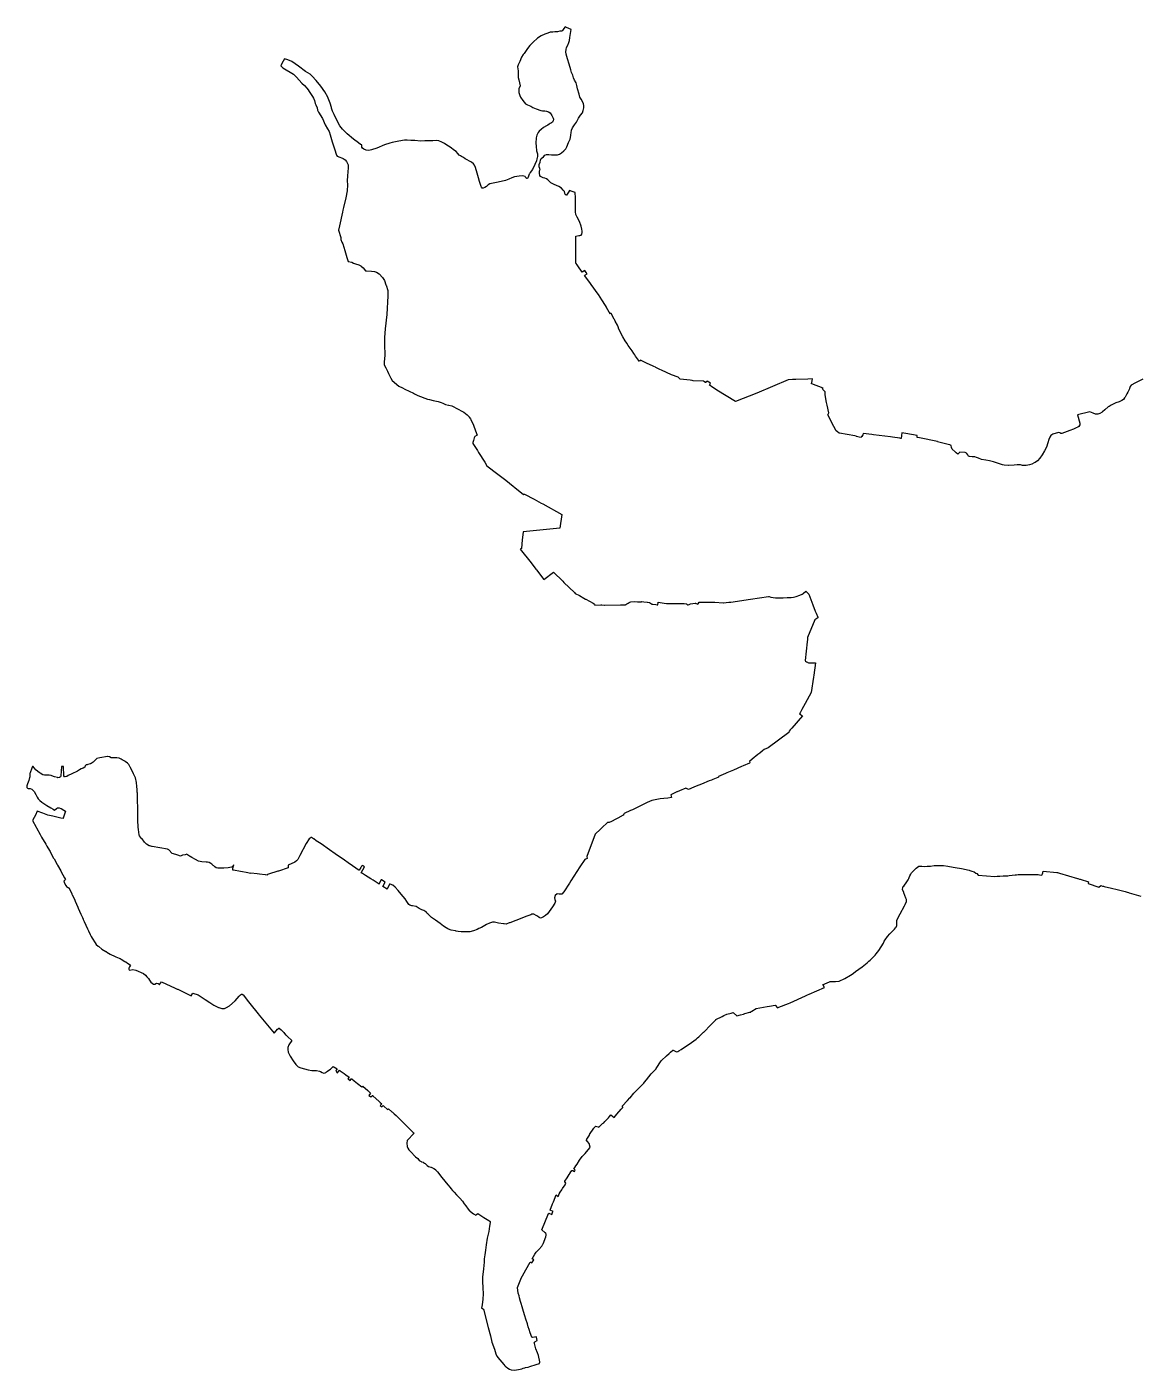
# Model space of a CAD drawing. Header units: inches. Extents: x 1341578 to 1502124, y 557203 to 748561.
# Drawn here: x 1484421 to 1487694, y 601519 to 605476 of the extents above; entities that cross this region are included whole.
import ezdxf

# ---------------------------------------------------------------- set-up
doc = ezdxf.new("R2010")
doc.units = ezdxf.units.IN
doc.header["$MEASUREMENT"] = 0
doc.layers.add('Zipcode', color=7, linetype='Continuous')

msp = doc.modelspace()

# ---------------------------------------------------------------- linework, layer by layer
at = {"layer": 'Zipcode'}
msp.add_lwpolyline([(1487707.8, 604438.6), (1487685.5, 604427.2), (1487673.3, 604420.2), (1487670.4, 604416.4), (1487668, 604410.9), (1487667.7, 604410.1), (1487663.5, 604400.2), (1487660.5, 604394.8), (1487658.2, 604390.6), (1487655, 604384.8), (1487653.4, 604382.8), (1487650, 604378.5), (1487645.5, 604375.2), (1487638.1, 604371.7), (1487628.3, 604368.1), (1487624.4, 604366.3), (1487614.1, 604361.6), (1487607.9, 604357.8), (1487605.4, 604356.3), (1487595.3, 604348.3), (1487588.8, 604342.2), (1487587.3, 604340.8), (1487580.5, 604337.1), (1487574.5, 604335.5), (1487571.1, 604335.5), (1487568.3, 604335.4), (1487560.8, 604337.8), (1487551.2, 604342.1), (1487515.4, 604333.1), (1487522.3, 604308.8), (1487521.7, 604304), (1487519.2, 604299.1), (1487515.9, 604296.8), (1487510.9, 604294.4), (1487503.6, 604290.9), (1487492.5, 604286.6), (1487468.7, 604278.5), (1487465.6, 604278.6), (1487463.2, 604280.2), (1487458.6, 604281.2), (1487442.2, 604276.4), (1487436, 604271.8), (1487433.5, 604267.3), (1487430.8, 604260), (1487427.6, 604251.1), (1487423.6, 604237.9), (1487417.6, 604226.9), (1487411.1, 604215.6), (1487403.8, 604205.9), (1487396.9, 604198), (1487389.9, 604193), (1487387.1, 604191.3), (1487380.6, 604187.9), (1487373.6, 604186.1), (1487363.8, 604184.2), (1487353.3, 604184.3), (1487346.8, 604185.6), (1487344.9, 604186), (1487337.1, 604186.3), (1487328.5, 604185.2), (1487312.7, 604183.8), (1487311.5, 604183.7), (1487299.3, 604184.6), (1487294.5, 604185.9), (1487281.9, 604189.5), (1487267.6, 604194.3), (1487256.3, 604197.5), (1487245.3, 604199.8), (1487232.4, 604202), (1487223, 604205), (1487217.3, 604207.4), (1487212.5, 604209.4), (1487212.2, 604209.4), (1487204.9, 604209.5), (1487196.9, 604210.1), (1487196.6, 604210.2), (1487194.1, 604211.8), (1487191.7, 604215.1), (1487189, 604219.4), (1487188, 604219.9), (1487184.2, 604221.9), (1487168.7, 604223.3), (1487162.6, 604217.1), (1487157.3, 604221.6), (1487154.3, 604224.3), (1487145.5, 604231.8), (1487144.4, 604237.1), (1487143.4, 604242.3), (1487143, 604242.4), (1487138.6, 604244.4), (1487137.9, 604244.7), (1487137.7, 604244.7), (1487102.8, 604253.1), (1487102.6, 604254.7), (1487049.4, 604265.2), (1487042.9, 604266.5), (1487042.8, 604272.1), (1487009.9, 604278.1), (1486997.8, 604280.3), (1486996.6, 604271.9), (1486995.4, 604263.6), (1486994.8, 604263.7), (1486991.4, 604264.2), (1486970.5, 604267), (1486964, 604267.9), (1486914.6, 604274.5), (1486909.7, 604275.2), (1486883.4, 604278.5), (1486882.4, 604274.6), (1486879.9, 604269.3), (1486879.1, 604268.9), (1486878.3, 604266.7), (1486872.2, 604267.3), (1486864, 604269.3), (1486863.6, 604269.8), (1486863.1, 604270.3), (1486859, 604271), (1486859, 604271), (1486814.2, 604279.1), (1486813.4, 604279.5), (1486807.9, 604282.8), (1486803.9, 604286.3), (1486797.6, 604298.5), (1486780.2, 604332.7), (1486781.4, 604336.8), (1486781.7, 604337.5), (1486782.3, 604339.2), (1486777.8, 604361.6), (1486775.9, 604369.9), (1486771.6, 604392.5), (1486771.9, 604395.1), (1486772.3, 604399.1), (1486771.7, 604400.6), (1486766.2, 604406.4), (1486764.4, 604409), (1486765.5, 604412.1), (1486732.7, 604424.5), (1486731.6, 604424.9), (1486733.3, 604433.7), (1486734.3, 604439), (1486720.9, 604438.5), (1486685.2, 604437.1), (1486680.7, 604437), (1486675.8, 604436.8), (1486662.4, 604436.4), (1486570.5, 604397.3), (1486507.9, 604372.2), (1486453, 604406.1), (1486443.3, 604412.3), (1486437.6, 604416), (1486432.8, 604419.5), (1486431.6, 604420.3), (1486434.5, 604426.7), (1486424.8, 604432.4), (1486422.9, 604431.4), (1486419.9, 604428), (1486419.6, 604427.6), (1486419.6, 604427.6), (1486419.2, 604427.9), (1486419, 604428), (1486413.3, 604432), (1486412.3, 604432), (1486383, 604433.6), (1486380.3, 604434), (1486373.9, 604434.8), (1486344.5, 604438.2), (1486339, 604443.7), (1486319.4, 604451.2), (1486289.6, 604464.3), (1486284.5, 604466.8), (1486272.9, 604472.6), (1486271.9, 604473.2), (1486267.1, 604475.6), (1486263.6, 604477.3), (1486247.8, 604483.9), (1486237.6, 604488.9), (1486228.1, 604493.7), (1486226.2, 604491.8), (1486225, 604490.5), (1486213.6, 604506.2), (1486211.3, 604509.5), (1486211.2, 604509.7), (1486210.9, 604510), (1486208.2, 604514), (1486203, 604521.4), (1486191.9, 604537.7), (1486187.8, 604544), (1486182.9, 604551.6), (1486176.3, 604562.9), (1486172.5, 604569.3), (1486172.5, 604569.4), (1486162.9, 604588), (1486163.1, 604588.5), (1486163.6, 604589.8), (1486160.8, 604594.9), (1486160.5, 604596.9), (1486153.8, 604608.9), (1486151.1, 604613.7), (1486150.6, 604614.6), (1486141.2, 604631.6), (1486140.1, 604631.4), (1486139.3, 604631.1), (1486136.1, 604635.8), (1486128.1, 604649.7), (1486127.7, 604650.3), (1486127.5, 604650.7), (1486124.5, 604655.3), (1486113.8, 604671.8), (1486103.9, 604687.5), (1486097.6, 604696.3), (1486088.5, 604709), (1486084.9, 604714), (1486078.7, 604722.7), (1486063.4, 604743.7), (1486064.1, 604744.2), (1486070.5, 604748.7), (1486068.3, 604752.1), (1486064.1, 604758.5), (1486056, 604753.5), (1486043.2, 604772.2), (1486043.2, 604772.2), (1486041.2, 604775.2), (1486038.3, 604779.4), (1486037.7, 604780.3), (1486037.7, 604780.5), (1486038, 604859.6), (1486046.4, 604861.2), (1486049.5, 604861.8), (1486053.5, 604862.5), (1486055.5, 604865.1), (1486056.4, 604870.6), (1486056.1, 604874.6), (1486055.3, 604880.4), (1486053.3, 604888.8), (1486048.5, 604903.1), (1486041.5, 604915), (1486037.3, 604923.2), (1486036.2, 604931.4), (1486036.3, 604934.1), (1486036.5, 604940.2), (1486036.8, 604951.7), (1486036.2, 604972.9), (1486035.9, 604988.6), (1486026.4, 604991.5), (1486019.3, 604993.6), (1486016.3, 604989.3), (1486010.1, 604980.1), (1486007.9, 604980.3), (1486006.7, 604981.8), (1486006.5, 604982.6), (1486005.5, 604986), (1486003.8, 604991.3), (1486000.7, 604995.1), (1485995.6, 605000.8), (1485987.6, 605005.9), (1485973.9, 605011.5), (1485964.1, 605017), (1485956.2, 605024.1), (1485954.7, 605025.3), (1485951, 605028.3), (1485945.8, 605030.2), (1485941.3, 605031.8), (1485937.8, 605033), (1485933.3, 605035.3), (1485931.5, 605038.4), (1485930.9, 605045.2), (1485930.6, 605050.3), (1485932, 605054.6), (1485932.2, 605055.1), (1485932, 605059.2), (1485930.5, 605061.5), (1485929.9, 605062.4), (1485929.6, 605064.9), (1485929.9, 605070.9), (1485932.1, 605077.7), (1485933.9, 605083.4), (1485935.4, 605087.9), (1485941.9, 605093.3), (1485946.3, 605097.7), (1485951.1, 605100.4), (1485958.5, 605100.3), (1485965.7, 605099), (1485973.7, 605099), (1485983.7, 605099.4), (1485989, 605100.9), (1485995.8, 605105.3), (1486002.7, 605110.7), (1486007.8, 605116.3), (1486011.1, 605122.2), (1486016.3, 605135.1), (1486020.4, 605144.9), (1486022.6, 605155.9), (1486023.7, 605166.2), (1486024.4, 605170.2), (1486024.7, 605172.2), (1486027.3, 605178.2), (1486033.4, 605187.3), (1486039.1, 605195.7), (1486045.5, 605206.7), (1486051.3, 605216.1), (1486057.2, 605223.1), (1486058.9, 605230.1), (1486061, 605237.5), (1486061.5, 605243), (1486059.7, 605249.9), (1486053.7, 605263.2), (1486049.8, 605269.4), (1486047.2, 605277.5), (1486042.4, 605293.8), (1486040.4, 605302.9), (1486038.2, 605311.2), (1486033.7, 605318.6), (1486031, 605326.2), (1486028.7, 605333.4), (1486024.7, 605341.9), (1486022.4, 605349.3), (1486017.7, 605366.3), (1486013.1, 605382.1), (1486008.8, 605395.5), (1486008.4, 605402.5), (1486008.9, 605409.3), (1486010.4, 605415.2), (1486013.7, 605422.6), (1486017, 605429.7), (1486018.7, 605436), (1486020.3, 605445), (1486022.3, 605456.9), (1486023.6, 605468.4), (1486010.1, 605474.5), (1486006.5, 605476.1), (1486002.6, 605471.2), (1485998.5, 605465.5), (1485998.3, 605465.1), (1485996.2, 605463.7), (1485990, 605463.9), (1485983.3, 605461.7), (1485975.5, 605461), (1485969.8, 605460.5), (1485961.9, 605460.1), (1485955.4, 605457.5), (1485945.8, 605454.3), (1485935.1, 605449.6), (1485924.8, 605442.4), (1485911.6, 605431.3), (1485901.6, 605421.2), (1485895.1, 605412), (1485895, 605411.9), (1485895, 605411.9), (1485889.5, 605404), (1485885.2, 605398), (1485882.6, 605394.4), (1485877.7, 605386.9), (1485872.4, 605374.4), (1485868.2, 605364.4), (1485866.2, 605358.7), (1485866.9, 605352.1), (1485867.4, 605347), (1485868, 605340.6), (1485868, 605332.9), (1485868.2, 605327.1), (1485869.3, 605320.3), (1485869.4, 605319.9), (1485872, 605310.8), (1485873.3, 605302.7), (1485870.2, 605295.7), (1485870.1, 605295.3), (1485869.2, 605289.9), (1485869.8, 605282.6), (1485872.4, 605273.8), (1485874.9, 605268.8), (1485881.4, 605259.2), (1485889.5, 605249.8), (1485895.2, 605246.5), (1485904.7, 605242.1), (1485911.2, 605238.6), (1485921.2, 605234.4), (1485934, 605229.6), (1485939.3, 605228.5), (1485942.8, 605228.4), (1485946.4, 605228.3), (1485951.4, 605228), (1485957.2, 605225.7), (1485961.5, 605222.5), (1485966.7, 605215.3), (1485970.9, 605207.5), (1485971.7, 605204.1), (1485970.9, 605199.1), (1485968.9, 605195.8), (1485966.3, 605193.8), (1485962, 605191.2), (1485959.2, 605189.4), (1485955.4, 605186.9), (1485951, 605184.3), (1485942.3, 605179.3), (1485935, 605173.9), (1485929.1, 605169), (1485926.6, 605164.5), (1485922.9, 605156.9), (1485921.2, 605149.2), (1485919.8, 605133.6), (1485920.4, 605125), (1485922, 605111.1), (1485924.5, 605102.4), (1485924.7, 605095.5), (1485923.7, 605089.6), (1485923.1, 605087.4), (1485921.3, 605081.6), (1485916.7, 605070.4), (1485909.5, 605055.6), (1485903.5, 605046.9), (1485901.2, 605043.4), (1485900.1, 605041.7), (1485896.8, 605033.6), (1485895.4, 605029.8), (1485892.8, 605029), (1485890, 605031.6), (1485887.9, 605034.8), (1485881.9, 605036.9), (1485870.8, 605036), (1485856.6, 605034.3), (1485848.6, 605031.8), (1485840.7, 605027), (1485830.8, 605023.6), (1485809.3, 605018.5), (1485784, 605013.3), (1485779.2, 605010.3), (1485774.9, 605006.1), (1485769.2, 605002.5), (1485764.4, 605000.5), (1485761.9, 605001.2), (1485759.5, 605003.5), (1485758.8, 605005.4), (1485757.7, 605008.4), (1485754.3, 605020.7), (1485750.9, 605031.3), (1485746.6, 605045.3), (1485741.9, 605061.4), (1485739.8, 605066.9), (1485739.3, 605068.5), (1485735.8, 605072.7), (1485730.5, 605077.1), (1485724.2, 605080.7), (1485717.2, 605084.1), (1485712.1, 605087.6), (1485707.2, 605090.8), (1485700.5, 605093.8), (1485697.5, 605095.8), (1485694.3, 605098), (1485690.3, 605102.8), (1485684.9, 605108.8), (1485679.9, 605112.1), (1485667.5, 605121.2), (1485658, 605127.5), (1485650.4, 605132.1), (1485642.6, 605136.9), (1485634.4, 605139.9), (1485626.4, 605141.2), (1485616.2, 605140.8), (1485603.8, 605140.7), (1485593.2, 605140.2), (1485579.9, 605139.8), (1485563.5, 605141), (1485551.2, 605141.6), (1485540.8, 605142.5), (1485532.7, 605142.4), (1485516.7, 605139.2), (1485497, 605135.6), (1485489.9, 605133.9), (1485474.2, 605128.3), (1485451.8, 605118.9), (1485436, 605113.7), (1485427.5, 605112), (1485420.3, 605113.1), (1485413.2, 605115.6), (1485409.5, 605118.6), (1485407.5, 605121.2), (1485407.4, 605126.6), (1485407.1, 605128.1), (1485403, 605130), (1485397.1, 605134.3), (1485383.2, 605145.3), (1485364.6, 605161.1), (1485350.3, 605174.8), (1485342.5, 605184.1), (1485335.3, 605197), (1485325.9, 605217.5), (1485322.6, 605224.2), (1485321, 605227.5), (1485318.2, 605236.9), (1485317.8, 605238.4), (1485313.8, 605251.6), (1485308.4, 605265.7), (1485307.1, 605269), (1485298.6, 605284.7), (1485286.5, 605301.7), (1485273.2, 605317.7), (1485261.5, 605330.4), (1485254.8, 605336.6), (1485241.2, 605344.8), (1485221.1, 605359.9), (1485220.6, 605360.2), (1485211, 605367.6), (1485201.4, 605373.6), (1485189.6, 605379.2), (1485180, 605381.7), (1485172.2, 605368), (1485168.5, 605361.6), (1485175, 605355.2), (1485175, 605355.1), (1485179.4, 605352.1), (1485184, 605349.1), (1485196.5, 605342.7), (1485206.4, 605337.1), (1485214.6, 605328.3), (1485230.7, 605309.8), (1485238.1, 605302.9), (1485245.6, 605295.6), (1485249.1, 605290.6), (1485252.1, 605285.2), (1485253.8, 605282.3), (1485261.8, 605271.2), (1485265.4, 605265.8), (1485267.8, 605258.7), (1485269.7, 605250.4), (1485272.3, 605246.6), (1485276, 605238), (1485277, 605230.5), (1485279.3, 605225.1), (1485291.5, 605206), (1485299.4, 605187.3), (1485305.8, 605176), (1485310.8, 605167.9), (1485314.1, 605158.2), (1485320.3, 605137.5), (1485327.2, 605116.9), (1485332.6, 605098.3), (1485334.9, 605095.3), (1485335.9, 605094.9), (1485339.3, 605093.5), (1485350.1, 605089.1), (1485352.5, 605088.1), (1485358.1, 605084.4), (1485362.6, 605079.6), (1485365.5, 605074), (1485366.7, 605069.8), (1485367.3, 605060.7), (1485365.2, 605037.7), (1485364.3, 605022.3), (1485364.7, 605010.4), (1485363.9, 604992.9), (1485360.5, 604972.9), (1485353.5, 604943.9), (1485351.8, 604936.5), (1485350.5, 604930.6), (1485341.2, 604890), (1485338.2, 604877.3), (1485345, 604855.5), (1485345.7, 604852.5), (1485345.5, 604850.1), (1485348.2, 604841.5), (1485351.4, 604837.2), (1485357.6, 604817.5), (1485363.3, 604796.5), (1485366.6, 604784.5), (1485367.2, 604784.4), (1485377.5, 604782.4), (1485382.8, 604780.4), (1485388.5, 604777.6), (1485398.2, 604774.7), (1485404.2, 604772.1), (1485405.1, 604771.2), (1485410.8, 604765.8), (1485417.8, 604757.3), (1485418.4, 604757.3), (1485421.1, 604757), (1485435.6, 604756.4), (1485444.9, 604755.7), (1485450.1, 604753.8), (1485458.6, 604748.4), (1485468.4, 604737.9), (1485474.2, 604728.8), (1485478.4, 604716.6), (1485479, 604714.8), (1485484.3, 604699.3), (1485484.1, 604688.8), (1485483.9, 604683.9), (1485480.5, 604628.6), (1485475.6, 604586), (1485474.7, 604573.6), (1485474.6, 604571.9), (1485474.5, 604563.4), (1485474.4, 604549.2), (1485474.4, 604543.9), (1485474.4, 604539.4), (1485475.1, 604510.2), (1485474.9, 604507.6), (1485473.5, 604489.2), (1485473.3, 604480.8), (1485478.2, 604471.3), (1485482.6, 604462), (1485486.2, 604454.4), (1485487.9, 604451), (1485489.9, 604447.1), (1485492.9, 604441.2), (1485496.2, 604434.6), (1485516.1, 604417.9), (1485526.6, 604412.7), (1485533.7, 604409.2), (1485559.5, 604396.5), (1485562.3, 604395.1), (1485568.4, 604392.1), (1485571.9, 604390.4), (1485600.7, 604379.5), (1485606.4, 604378), (1485617.3, 604375.8), (1485632.1, 604372.8), (1485641.2, 604369.4), (1485646.2, 604367.1), (1485648.1, 604366.2), (1485654.1, 604363.5), (1485662.6, 604361.6), (1485663.8, 604361.3), (1485672.3, 604359.2), (1485690.6, 604350.3), (1485701.4, 604344.1), (1485707.7, 604340.6), (1485717.5, 604333.3), (1485717.8, 604333.1), (1485723.3, 604327.1), (1485723.7, 604326.5), (1485727.4, 604321), (1485728.6, 604319.1), (1485736.2, 604302.6), (1485742.5, 604285.5), (1485747.2, 604273.2), (1485739.7, 604269), (1485737.7, 604265.1), (1485737.7, 604265), (1485736.1, 604257.3), (1485734.2, 604251.2), (1485734.1, 604249.9), (1485733.9, 604248.6), (1485747.5, 604227.6), (1485751.1, 604222), (1485769.1, 604194.1), (1485775.8, 604183.2), (1485808, 604158.4), (1485812, 604155.3), (1485831.5, 604140.3), (1485853.4, 604122.7), (1485858.4, 604118.8), (1485883.1, 604098.9), (1485885.5, 604099.5), (1485886.5, 604099.8), (1485915.1, 604084.3), (1485935.9, 604073), (1485940.3, 604070.5), (1485996.5, 604039.9), (1485990, 603998.8), (1485882, 603988.8), (1485880.3, 603971.4), (1485879.7, 603964.9), (1485877.2, 603939.2), (1485873.6, 603937.1), (1485905.9, 603897.1), (1485919.8, 603878.8), (1485922, 603876), (1485943.3, 603848.2), (1485971.5, 603870), (1485998.9, 603842.9), (1486002.4, 603839.4), (1486033.2, 603809.3), (1486035.9, 603807), (1486048, 603800.5), (1486061.6, 603792.9), (1486066.3, 603790.3), (1486066.8, 603790), (1486088.5, 603778), (1486092.2, 603775.3), (1486092.5, 603774.9), (1486094, 603772.3), (1486110.9, 603773.1), (1486114.3, 603772.9), (1486120.7, 603772.7), (1486121.8, 603772.7), (1486169.2, 603773.1), (1486181.1, 603773), (1486183.7, 603773.7), (1486185.1, 603774.6), (1486187.6, 603776.1), (1486191.4, 603778.6), (1486194.5, 603780.6), (1486194.7, 603780.7), (1486196.5, 603781.4), (1486199.3, 603782.6), (1486209.1, 603783), (1486219.6, 603782.4), (1486221.7, 603782.2), (1486228.1, 603781.8), (1486230.1, 603782.4), (1486230.5, 603782.5), (1486232.2, 603782.7), (1486237.9, 603782.6), (1486247.4, 603781.5), (1486249, 603781.4), (1486254, 603780.6), (1486255, 603780.3), (1486257.2, 603778.7), (1486260.5, 603776.3), (1486261.1, 603775.8), (1486264.7, 603775.1), (1486273.1, 603774.1), (1486277.5, 603773.6), (1486278.6, 603773.5), (1486279.4, 603773.4), (1486279.9, 603780), (1486280, 603781.7), (1486297.7, 603777.8), (1486304.2, 603776.8), (1486309.8, 603777.1), (1486314, 603777.3), (1486318, 603777.4), (1486319.9, 603777.5), (1486339.5, 603777.6), (1486353, 603777.6), (1486357, 603777.6), (1486362.5, 603776.7), (1486363.3, 603776.5), (1486366.3, 603773.6), (1486368.4, 603773.1), (1486371.3, 603774.1), (1486375.5, 603776), (1486382.1, 603777.6), (1486389.1, 603778.1), (1486389.7, 603778.1), (1486391.1, 603777.7), (1486392.4, 603777.3), (1486396.4, 603775), (1486397.5, 603776.4), (1486401.1, 603781.2), (1486413.4, 603781.3), (1486419.6, 603781.3), (1486447.4, 603781.4), (1486471.6, 603778.9), (1486472.9, 603778.8), (1486488.5, 603780.9), (1486494, 603781.7), (1486551.5, 603789.7), (1486604.5, 603798.2), (1486606.2, 603798.4), (1486607, 603798.1), (1486611.9, 603795.9), (1486625.1, 603794.2), (1486648.6, 603794.4), (1486659.7, 603794.6), (1486663.3, 603794.6), (1486665, 603794.8), (1486671.6, 603795.3), (1486678.5, 603795.8), (1486686.9, 603798), (1486697.4, 603801.4), (1486703.8, 603804.4), (1486706.9, 603806.5), (1486714.9, 603814.1), (1486715.4, 603813.6), (1486719.3, 603809.7), (1486724.1, 603805), (1486735.5, 603773.6), (1486742.6, 603754.3), (1486745.5, 603749), (1486750, 603736.9), (1486750.7, 603735), (1486741.7, 603729.5), (1486741.1, 603729.1), (1486720.2, 603677.2), (1486719.6, 603670.8), (1486719, 603664.5), (1486713.4, 603608.9), (1486714.4, 603607.3), (1486717.2, 603605.5), (1486719.4, 603604.2), (1486721.2, 603603.2), (1486722.7, 603602.5), (1486737.8, 603602.5), (1486743.5, 603602.5), (1486738.2, 603565.8), (1486737.4, 603560), (1486731, 603515), (1486713.3, 603482.9), (1486703.3, 603464.8), (1486698, 603455), (1486696.4, 603452.2), (1486705.3, 603446.5), (1486673.2, 603409.9), (1486669.2, 603405.2), (1486665.9, 603401.3), (1486664.9, 603396.9), (1486604.4, 603352.1), (1486604.3, 603352.1), (1486591.8, 603347.1), (1486587.6, 603343.4), (1486579.3, 603336.7), (1486573.9, 603332.3), (1486557.2, 603318.9), (1486549, 603312.2), (1486549.8, 603308), (1486549.9, 603307.5), (1486549.5, 603307.3), (1486530.8, 603299.1), (1486525.2, 603296.6), (1486502, 603286.3), (1486482.7, 603278), (1486478.2, 603276), (1486458.1, 603267.4), (1486458.2, 603265.7), (1486456.2, 603264.9), (1486440.6, 603258.6), (1486437, 603257.2), (1486430.7, 603254.6), (1486408, 603245.5), (1486391.6, 603238.7), (1486385.2, 603236.1), (1486369.6, 603229.7), (1486361.7, 603233.5), (1486342.4, 603225.3), (1486335.9, 603222.5), (1486334.6, 603222), (1486317.3, 603213.5), (1486319.3, 603205.8), (1486308.8, 603204), (1486296.7, 603202.4), (1486286.1, 603201.4), (1486276.3, 603200.2), (1486261.2, 603197.4), (1486247.4, 603190.8), (1486241.5, 603187.9), (1486204.2, 603169.9), (1486198.8, 603167.3), (1486180, 603158.2), (1486179.2, 603156.3), (1486177, 603153.6), (1486161, 603145.1), (1486154.9, 603141.8), (1486142.7, 603135.3), (1486135.6, 603132.5), (1486132.8, 603132), (1486131.1, 603132.5), (1486114, 603116.4), (1486110, 603112.7), (1486094.3, 603097.9), (1486070.1, 603031.5), (1486071.4, 603026.5), (1486064.4, 603023.3), (1486049.5, 603001.8), (1486022.7, 602960.2), (1486018.5, 602953.6), (1486002.1, 602928), (1485996, 602920.6), (1485995.7, 602920.6), (1485989.6, 602920.8), (1485988.7, 602920.8), (1485983, 602921.9), (1485977, 602917.3), (1485974.5, 602910.5), (1485975.9, 602904.8), (1485977.3, 602900.2), (1485975.3, 602894.8), (1485968.5, 602883.5), (1485954.3, 602863.3), (1485948.1, 602858), (1485942.8, 602854.6), (1485936.8, 602851.2), (1485933.7, 602850.5), (1485929.5, 602852.7), (1485924.2, 602855.9), (1485920.4, 602858.3), (1485913.7, 602861.7), (1485910.2, 602861.7), (1485908.1, 602861.7), (1485905.1, 602860.5), (1485890.4, 602854.7), (1485873.7, 602848.2), (1485861, 602843.2), (1485843.4, 602836.9), (1485841.1, 602836.1), (1485832.5, 602833), (1485826.1, 602833.1), (1485824.2, 602833.4), (1485809.8, 602835.7), (1485798.3, 602838), (1485792.3, 602838.4), (1485783, 602835.4), (1485774.4, 602831.8), (1485760, 602823.1), (1485752.1, 602819.6), (1485747.1, 602817.3), (1485736.2, 602812.8), (1485725.8, 602810.3), (1485714.5, 602810.4), (1485709.4, 602810.2), (1485700.4, 602809.9), (1485699.9, 602810), (1485690.9, 602811.3), (1485685.5, 602812.2), (1485683.3, 602812.5), (1485670.7, 602814.6), (1485667.7, 602815.5), (1485667.5, 602815.6), (1485661, 602818.6), (1485655.9, 602821.7), (1485648.1, 602826.4), (1485638.3, 602834.2), (1485624.7, 602844.5), (1485612, 602852.3), (1485601.5, 602862.8), (1485599.2, 602865.4), (1485597.3, 602867.6), (1485595.7, 602868.7), (1485590.2, 602872.4), (1485583.9, 602874.8), (1485576.5, 602878.7), (1485567.3, 602884.8), (1485556.5, 602886.2), (1485554.5, 602886.8), (1485548.5, 602888.6), (1485545.7, 602890.2), (1485543.3, 602893.3), (1485539.8, 602899.7), (1485535, 602907.3), (1485523.5, 602921.2), (1485514.5, 602931.8), (1485505.6, 602941.2), (1485499.1, 602947), (1485490.6, 602950.3), (1485489.1, 602950.3), (1485487.6, 602947.3), (1485482.2, 602936.8), (1485481.7, 602935.8), (1485469, 602943.1), (1485476, 602956.7), (1485465.2, 602963.1), (1485464.4, 602963.5), (1485459.6, 602954.2), (1485458, 602950.9), (1485440.3, 602962), (1485434.2, 602965.9), (1485418.2, 602975.9), (1485409.3, 602981.4), (1485405.8, 602983.7), (1485405.1, 602984.1), (1485414.9, 603001), (1485409, 603005.1), (1485408.7, 603004.9), (1485406.6, 603003.7), (1485404.1, 602999.6), (1485399, 602991.5), (1485398.3, 602991.9), (1485393.1, 602995.1), (1485389.9, 602997.9), (1485380, 603004.1), (1485367.2, 603013.1), (1485356.3, 603021), (1485340.6, 603031.5), (1485333, 603036.8), (1485328.4, 603040), (1485312.3, 603051.2), (1485287.3, 603068.9), (1485272.5, 603078.5), (1485265.6, 603083.6), (1485265.1, 603084), (1485258.6, 603087.6), (1485257.7, 603088.1), (1485251.8, 603083.9), (1485242.9, 603070.3), (1485225, 603035.3), (1485219, 603022.9), (1485215.3, 603018.9), (1485209.9, 603015.7), (1485190.5, 603006), (1485190.6, 602998.4), (1485162.1, 602989.2), (1485160.1, 602988.6), (1485154.1, 602986.7), (1485137.9, 602981.5), (1485129.4, 602978.7), (1485129, 602978.3), (1485128.2, 602977.4), (1485123.3, 602978), (1485122.7, 602978.1), (1485106.2, 602980), (1485099.3, 602980.8), (1485080.9, 602983), (1485080.5, 602982.2), (1485080.4, 602982), (1485080.2, 602981.6), (1485066.3, 602984.4), (1485055.4, 602986.5), (1485050.1, 602987.6), (1485029.1, 602991.7), (1485027.8, 602992), (1485027.5, 602998.1), (1485028.1, 602999.6), (1485030.7, 603007.3), (1485029.3, 603006.4), (1485026.4, 603002.4), (1485026.1, 603001.9), (1485025.8, 603001.8), (1485023.4, 603000.5), (1485013.2, 602998.7), (1485001.3, 602997.3), (1485000.3, 602997.2), (1484998, 602997.3), (1484984.8, 602997.6), (1484983.6, 602997.7), (1484978, 602998.1), (1484974.7, 603001.1), (1484971.3, 603004.2), (1484969.6, 603005.6), (1484966.5, 603008.4), (1484965.7, 603009.1), (1484963.1, 603011.5), (1484962.7, 603012), (1484961.1, 603012.7), (1484957.9, 603014.3), (1484952.7, 603014.9), (1484948.7, 603015.3), (1484935.9, 603015.9), (1484926.2, 603018.3), (1484917.5, 603022.7), (1484906.3, 603029.1), (1484901.7, 603031.6), (1484899.4, 603033.2), (1484893.8, 603037.2), (1484891.5, 603038.8), (1484887.5, 603036.5), (1484878.8, 603035.8), (1484873.7, 603032.8), (1484865.3, 603035.6), (1484859.8, 603037.4), (1484848.4, 603041.1), (1484839.4, 603051.7), (1484835.3, 603053.1), (1484789.6, 603060.9), (1484789.3, 603061), (1484782.8, 603063.1), (1484780.8, 603063.8), (1484773.1, 603068.5), (1484772.9, 603068.6), (1484772.5, 603069), (1484767.6, 603074.4), (1484759.9, 603083.6), (1484759.6, 603083.9), (1484758.4, 603085.3), (1484752.3, 603092.5), (1484751.1, 603095.9), (1484749.6, 603111), (1484748.3, 603118.7), (1484747.8, 603139.3), (1484747.6, 603169.7), (1484747, 603202.8), (1484746.2, 603219.1), (1484746.1, 603220.9), (1484745.7, 603227.7), (1484745.5, 603229.6), (1484744.9, 603238.5), (1484743.4, 603250.4), (1484740.3, 603263.2), (1484735.3, 603275.2), (1484725.7, 603294.6), (1484725.2, 603295.4), (1484720.9, 603302.6), (1484717.3, 603306.9), (1484710.4, 603311.7), (1484709.3, 603312.4), (1484701.2, 603317.1), (1484698.6, 603318.7), (1484692.2, 603321.8), (1484685.3, 603322.5), (1484668.7, 603322.7), (1484663.7, 603325.4), (1484659, 603326.5), (1484658.5, 603326.6), (1484635.8, 603322.3), (1484626.7, 603320.6), (1484626.6, 603320.5), (1484623, 603317), (1484615.6, 603309.7), (1484609.7, 603305.8), (1484608.3, 603305.4), (1484607.7, 603305.2), (1484599.9, 603302.9), (1484598, 603302.3), (1484595, 603301.6), (1484592.8, 603298.9), (1484591.2, 603295.4), (1484586.7, 603292.1), (1484580.3, 603290.2), (1484575.7, 603286.8), (1484569.7, 603283.1), (1484552.8, 603275.8), (1484542.1, 603270.5), (1484538.1, 603267.5), (1484533.6, 603266.4), (1484531.2, 603266.9), (1484529.5, 603269.9), (1484528.7, 603297.4), (1484524.4, 603297.5), (1484522.8, 603297.5), (1484520.9, 603269.6), (1484519.5, 603266.6), (1484517, 603264.2), (1484512.3, 603263.8), (1484510.8, 603264.2), (1484502.3, 603266.6), (1484494.5, 603269.7), (1484492.2, 603270.5), (1484486.3, 603271.3), (1484473.2, 603271.5), (1484467.7, 603273), (1484460.1, 603277.2), (1484457.5, 603279.3), (1484448.2, 603286.5), (1484447.4, 603287.4), (1484442.3, 603292.8), (1484438.9, 603297.2), (1484437.7, 603297.2), (1484435.6, 603291.9), (1484431, 603278.5), (1484429.7, 603276.4), (1484429.1, 603272.6), (1484429.2, 603265.5), (1484429.2, 603265.3), (1484429, 603264.6), (1484426.6, 603255.4), (1484422.6, 603245.8), (1484420.8, 603240.4), (1484420.9, 603235.5), (1484422.3, 603233.5), (1484425.1, 603232.7), (1484429.6, 603232.6), (1484430.5, 603232.6), (1484435.4, 603230.3), (1484442.3, 603223.2), (1484447.2, 603214.7), (1484449.3, 603211.1), (1484450.6, 603208.8), (1484451.5, 603207.1), (1484454.5, 603201.8), (1484459.4, 603196.8), (1484465.3, 603192), (1484470.6, 603187.9), (1484476.3, 603184), (1484478.9, 603182.2), (1484479.6, 603181.9), (1484491.4, 603175.6), (1484498, 603171.2), (1484501.8, 603168.5), (1484507.8, 603172.9), (1484511.4, 603175.6), (1484516, 603175.1), (1484520.4, 603173.8), (1484520.6, 603173.8), (1484520.9, 603173.7), (1484521.8, 603173.2), (1484529.4, 603168.8), (1484534.9, 603165.3), (1484528.2, 603145.2), (1484527.9, 603144.2), (1484520.5, 603145), (1484497.1, 603150.5), (1484482.7, 603153.5), (1484468.2, 603159.3), (1484451.5, 603165.1), (1484446, 603154.1), (1484442.2, 603147), (1484437.2, 603137.7), (1484447.9, 603118.5), (1484449.2, 603116.1), (1484460, 603096.7), (1484462.2, 603092.8), (1484463.4, 603090.7), (1484464.4, 603088.9), (1484476.4, 603068.2), (1484476.5, 603068), (1484479.8, 603062.4), (1484487.1, 603049.9), (1484489, 603046.6), (1484490.4, 603044.1), (1484499.7, 603027.3), (1484500.9, 603025), (1484510.2, 603008.3), (1484511.4, 603006.1), (1484520.4, 602989.9), (1484521.9, 602987.2), (1484531.8, 602969.2), (1484534.4, 602964.5), (1484534.5, 602964.3), (1484534.9, 602963.7), (1484529.4, 602959.5), (1484531.6, 602953.6), (1484535.7, 602946.4), (1484537.9, 602943.8), (1484543.1, 602939.7), (1484544.3, 602940.2), (1484544.8, 602940.5), (1484553, 602922.3), (1484553.4, 602921.2), (1484554, 602920.1), (1484561.6, 602903), (1484562.8, 602900.4), (1484571, 602882.2), (1484571.9, 602880), (1484579.9, 602862.3), (1484580.9, 602860.1), (1484584.2, 602852.7), (1484586.8, 602846.9), (1484586.9, 602846.7), (1484587, 602846.5), (1484588.9, 602842.2), (1484589.8, 602840.2), (1484599.2, 602819.2), (1484602.4, 602812.6), (1484607.5, 602802), (1484608.4, 602800.1), (1484610.3, 602796.3), (1484613.2, 602791.6), (1484622, 602777.1), (1484624.6, 602772.9), (1484630.7, 602768.1), (1484633, 602766.3), (1484641.7, 602759.3), (1484653.7, 602751.9), (1484654.1, 602751.7), (1484656.3, 602750.3), (1484656.3, 602750.3), (1484665.7, 602744.4), (1484680.4, 602737.7), (1484682.6, 602736.7), (1484687.8, 602734.3), (1484692.4, 602732.6), (1484695.2, 602731.5), (1484698.2, 602729.9), (1484709.3, 602722.8), (1484711.8, 602721.2), (1484717.4, 602717.6), (1484725.2, 602712.5), (1484725.8, 602712.2), (1484722.7, 602706.4), (1484721.1, 602703.2), (1484721.1, 602700.2), (1484721.8, 602698.4), (1484724.1, 602697.5), (1484732.7, 602699.3), (1484741.9, 602697.2), (1484764.2, 602687), (1484770.6, 602682.1), (1484774.5, 602677.4), (1484775.9, 602675.8), (1484779, 602672.2), (1484782, 602667.7), (1484786.1, 602661.6), (1484789.8, 602658.3), (1484793.9, 602656.1), (1484797.3, 602656.3), (1484802.3, 602658.3), (1484802.6, 602658.4), (1484807.3, 602657.8), (1484810.2, 602655.6), (1484810.9, 602655), (1484811.5, 602654.4), (1484817.4, 602663), (1484857.7, 602644.1), (1484863.3, 602641.5), (1484865.2, 602640.6), (1484904.9, 602621.7), (1484909.5, 602629.4), (1484925.2, 602624.6), (1484942.6, 602612.7), (1484946.2, 602610.2), (1484959.5, 602601.4), (1484971.3, 602593.6), (1484981, 602589.3), (1484985.3, 602587.4), (1484986, 602587.2), (1484986.2, 602587.2), (1484995.4, 602584.3), (1484997.7, 602584.3), (1485002.8, 602584.4), (1485009.2, 602586.6), (1485017.7, 602591.9), (1485017.7, 602592), (1485033.8, 602606.7), (1485046.1, 602620.6), (1485049.7, 602624), (1485050.1, 602624.3), (1485053.1, 602626.4), (1485055.3, 602626.1), (1485058.2, 602624.3), (1485073.2, 602604.2), (1485077.8, 602598.4), (1485102.3, 602568.3), (1485105.2, 602564.8), (1485149.5, 602511.9), (1485149.9, 602512.3), (1485159.3, 602523.6), (1485162.2, 602525.6), (1485163.3, 602525.7), (1485164, 602525.7), (1485169.4, 602521.3), (1485177.5, 602513.6), (1485182.8, 602506.9), (1485184.2, 602505.6), (1485188.6, 602501.5), (1485201.4, 602489.5), (1485192.8, 602476.7), (1485192.7, 602476.6), (1485189.8, 602469.7), (1485189.5, 602466.6), (1485189.2, 602463.2), (1485190.8, 602455.5), (1485196.3, 602443.9), (1485205.1, 602430.3), (1485213.2, 602419.4), (1485220.2, 602412.4), (1485227.5, 602409.7), (1485238.6, 602406.8), (1485249, 602403), (1485260.5, 602401.8), (1485263, 602401.5), (1485274.1, 602401.3), (1485282.8, 602399.5), (1485285.3, 602398.2), (1485290.1, 602395.9), (1485295.8, 602394), (1485299.3, 602395), (1485302.8, 602396.7), (1485303.4, 602397.2), (1485306.8, 602399.7), (1485307.4, 602400.1), (1485314.7, 602405.4), (1485322.6, 602413), (1485334.7, 602405.9), (1485331.1, 602401.7), (1485331.2, 602401.4), (1485331.3, 602399.5), (1485333.9, 602395.6), (1485336, 602394.7), (1485341.5, 602402.1), (1485341.5, 602402.2), (1485342.7, 602401.3), (1485343.5, 602400.7), (1485355.3, 602392.2), (1485360.6, 602388.3), (1485370, 602381.6), (1485366.4, 602377.2), (1485367.3, 602376.5), (1485372.5, 602372.4), (1485376.3, 602376.6), (1485377, 602377.4), (1485378, 602376.6), (1485384.3, 602371.5), (1485384.4, 602371.4), (1485389.4, 602367.4), (1485394.8, 602363), (1485407.3, 602352.9), (1485410.1, 602355.7), (1485424.7, 602342.1), (1485428.8, 602338.3), (1485433.1, 602334.3), (1485427.8, 602328.2), (1485428, 602328), (1485433.7, 602323.7), (1485438.6, 602327.9), (1485438.9, 602328.2), (1485439.3, 602327.8), (1485439.9, 602327.3), (1485458.5, 602309.7), (1485461.7, 602306.8), (1485466.1, 602302.8), (1485464.5, 602301.2), (1485461.8, 602298.5), (1485466.7, 602294.6), (1485470.2, 602298.7), (1485472.2, 602296.8), (1485483, 602286.4), (1485485.4, 602288.6), (1485496.1, 602279.5), (1485497.4, 602278.3), (1485501.9, 602274.5), (1485502.6, 602273.9), (1485508.3, 602269), (1485508.6, 602268.7), (1485516.6, 602260.8), (1485522.4, 602255.1), (1485523.3, 602254.2), (1485555.8, 602222.1), (1485558.8, 602219.2), (1485561.3, 602216.8), (1485541.2, 602195.2), (1485539.8, 602187.7), (1485541, 602178), (1485542.5, 602173.1), (1485546.2, 602167.7), (1485550.8, 602163.3), (1485565.2, 602147.6), (1485572, 602142), (1485576.6, 602136.7), (1485581.6, 602133.4), (1485583.4, 602132.7), (1485583.7, 602132.5), (1485587.5, 602131.1), (1485588.7, 602130.4), (1485591.5, 602128.9), (1485594, 602127.5), (1485599.6, 602122), (1485603.9, 602119.1), (1485611, 602116.8), (1485611.8, 602116.5), (1485619.2, 602112.7), (1485624.3, 602109.4), (1485624.6, 602109), (1485627.4, 602105.6), (1485629.8, 602102.8), (1485642.7, 602086.4), (1485660.6, 602064.8), (1485667.1, 602056.6), (1485669.5, 602053.6), (1485674, 602047.9), (1485679.2, 602042.6), (1485686, 602035.1), (1485695.8, 602025.4), (1485703.5, 602016.4), (1485708.6, 602008.8), (1485713.6, 602002.3), (1485720.8, 601993), (1485724.8, 601988), (1485725.4, 601987.5), (1485725.9, 601986.9), (1485727, 601985.7), (1485735.7, 601979.5), (1485742.8, 601975.5), (1485743.6, 601976.1), (1485744.7, 601976.9), (1485748.5, 601979.7), (1485766.5, 601968.2), (1485771.1, 601965.4), (1485781.2, 601959.2), (1485783.9, 601957.6), (1485785.7, 601956.2), (1485785.2, 601953.6), (1485785.1, 601953.2), (1485783.4, 601942.5), (1485780.9, 601927.3), (1485776.8, 601907.9), (1485773.8, 601888.3), (1485771.8, 601871.9), (1485769.9, 601858.3), (1485767.6, 601847), (1485767.2, 601835.8), (1485767, 601827.9), (1485765.6, 601816.3), (1485762.9, 601794), (1485763.1, 601779.5), (1485763.4, 601761), (1485764.2, 601743.1), (1485763.9, 601727.5), (1485762.1, 601710.8), (1485759.9, 601701.5), (1485763, 601700.6), (1485765.7, 601698), (1485779.8, 601644.4), (1485786.4, 601619.8), (1485790.3, 601601.6), (1485797.8, 601580.8), (1485801.8, 601567.2), (1485805.2, 601560.1), (1485806, 601558.8), (1485807.7, 601555.9), (1485825.8, 601535.1), (1485828.8, 601531.8), (1485830.5, 601529.9), (1485832.2, 601528.1), (1485837.2, 601524.4), (1485837.5, 601524.2), (1485842, 601521.5), (1485847.3, 601519.6), (1485856.7, 601518.7), (1485868.3, 601520.4), (1485878.9, 601523), (1485882.7, 601524.2), (1485887.3, 601525.6), (1485889, 601526.2), (1485896.7, 601527.9), (1485902, 601529), (1485920.8, 601535.3), (1485930.5, 601538.1), (1485930.9, 601539.5), (1485931.9, 601542.6), (1485932, 601543), (1485927.2, 601561.4), (1485924.9, 601569.4), (1485920.2, 601581.5), (1485915.7, 601596.8), (1485915.3, 601600), (1485915.6, 601600.6), (1485916.4, 601601.8), (1485923.5, 601605.9), (1485921.7, 601615.4), (1485921.4, 601616), (1485920.7, 601617.3), (1485910.7, 601615.3), (1485908.3, 601615.5), (1485907.6, 601615.5), (1485903.4, 601628.2), (1485899.7, 601638.7), (1485896.8, 601646.6), (1485895.1, 601655.1), (1485890.4, 601669.2), (1485886.9, 601678.5), (1485883.8, 601691), (1485879.7, 601705.2), (1485876.2, 601714.6), (1485874.4, 601720.7), (1485872, 601731.7), (1485870.9, 601737.8), (1485868.1, 601745.8), (1485865.3, 601762.3), (1485876, 601787), (1485875.2, 601788), (1485890.3, 601814.6), (1485903.4, 601836.8), (1485903.6, 601837.1), (1485904.5, 601836.6), (1485908.4, 601834.6), (1485913.6, 601843.4), (1485913.5, 601843.4), (1485910.7, 601845.3), (1485908.9, 601846.5), (1485917.1, 601860.2), (1485920.7, 601865.9), (1485928.5, 601874.3), (1485937.2, 601883.9), (1485937.4, 601884.2), (1485940.8, 601890.1), (1485941.5, 601891.3), (1485949.1, 601911.4), (1485950.1, 601915.9), (1485950, 601919.5), (1485949.5, 601920.8), (1485949.1, 601922.1), (1485948.2, 601923), (1485947.3, 601923.7), (1485937.7, 601932.3), (1485957.3, 601979.8), (1485957.7, 601980.7), (1485966.9, 601977.3), (1485970.2, 601986.1), (1485970.4, 601986.5), (1485962, 601990), (1485969.3, 602009.1), (1485971.4, 602014.6), (1485979.2, 602035.2), (1485985.7, 602030.4), (1485986.3, 602032), (1485988.7, 602038.3), (1485991.5, 602043.1), (1485995.9, 602049.5), (1485998.5, 602053.4), (1486006.1, 602064.3), (1486007.7, 602069.5), (1486005.7, 602072.3), (1486005.6, 602072.8), (1486005.6, 602072.9), (1486005.2, 602075.1), (1486011.6, 602085.3), (1486018.1, 602095.3), (1486020.5, 602099), (1486021.1, 602099.8), (1486026.1, 602106.9), (1486028.1, 602107.3), (1486028.5, 602107), (1486028.5, 602107), (1486033.3, 602103.9), (1486035.5, 602107.4), (1486033.2, 602109.6), (1486032.2, 602110.6), (1486032, 602110.8), (1486035, 602115.8), (1486037.9, 602120.7), (1486041.2, 602125.6), (1486048.8, 602137.1), (1486055.8, 602147.7), (1486061.7, 602153.7), (1486064.2, 602156.1), (1486065.2, 602157), (1486078.3, 602174.1), (1486078.9, 602174.8), (1486079.5, 602175.6), (1486077.3, 602186.5), (1486072.4, 602191.9), (1486067.9, 602196.8), (1486068.4, 602197.6), (1486068.9, 602198.3), (1486069.6, 602199.3), (1486071.6, 602202.3), (1486077.8, 602211.4), (1486077.9, 602211.5), (1486077.6, 602212), (1486077.2, 602212.8), (1486077.6, 602213.3), (1486090.8, 602231.3), (1486093.5, 602234.9), (1486094.3, 602236), (1486095.4, 602237.4), (1486103.1, 602235.3), (1486105.2, 602234.8), (1486116.7, 602246.7), (1486118.1, 602245.3), (1486119.6, 602246.9), (1486123.2, 602250.9), (1486133.4, 602262.1), (1486136.7, 602265.6), (1486141.1, 602270.5), (1486150.2, 602263.2), (1486158.5, 602273.1), (1486170.6, 602287.1), (1486171.2, 602287.8), (1486175.7, 602292.9), (1486176.3, 602293.7), (1486173.9, 602296.1), (1486189.3, 602312.6), (1486196.9, 602320.5), (1486197.1, 602320.7), (1486208.7, 602334.5), (1486237.6, 602364.6), (1486239.8, 602367.3), (1486245.5, 602374.1), (1486259.9, 602391.4), (1486270.7, 602402.8), (1486274.2, 602406.6), (1486274.2, 602406.6), (1486274.5, 602406.9), (1486288.7, 602429.8), (1486289.8, 602430.8), (1486304.4, 602444.3), (1486312.2, 602451.5), (1486316.7, 602455.6), (1486323.2, 602461.6), (1486324.3, 602461.1), (1486334.1, 602456.1), (1486337.9, 602457.2), (1486341.2, 602459.3), (1486347.7, 602463.5), (1486357.4, 602469.8), (1486371.2, 602479.1), (1486385.2, 602488.4), (1486391.7, 602493.7), (1486396.1, 602497.4), (1486399.7, 602500.8), (1486413.5, 602514), (1486414.4, 602514.6), (1486420, 602520.4), (1486429.2, 602529.9), (1486433.4, 602534.2), (1486449.7, 602551.1), (1486450.1, 602552.2), (1486468.1, 602560.5), (1486473.6, 602563.1), (1486482.5, 602567.2), (1486494.8, 602570.6), (1486500.8, 602572.2), (1486501.7, 602571.4), (1486511.6, 602562.6), (1486522.5, 602565.6), (1486531.1, 602567.9), (1486535.6, 602569.1), (1486550.1, 602573.1), (1486552.6, 602573.7), (1486554.4, 602574.9), (1486556.1, 602576), (1486569, 602584), (1486601, 602589.8), (1486607.5, 602591), (1486624.4, 602594), (1486631.3, 602586.5), (1486635.4, 602588.1), (1486663.5, 602599.2), (1486668.8, 602601.3), (1486714.3, 602621.8), (1486719.4, 602624.1), (1486725, 602626.5), (1486769.5, 602645.8), (1486765.1, 602654.5), (1486766.7, 602655.2), (1486770.4, 602656.8), (1486785.1, 602663.1), (1486786.6, 602663.2), (1486802, 602664.1), (1486812.7, 602664.8), (1486813.4, 602664.8), (1486829.4, 602672.2), (1486846.5, 602682.5), (1486851, 602685.5), (1486855, 602688.4), (1486861.4, 602692.8), (1486881.1, 602706.6), (1486895.6, 602718.9), (1486900.9, 602723.3), (1486904.7, 602726.5), (1486919.2, 602741.2), (1486922.2, 602744.8), (1486926.2, 602749.7), (1486930.3, 602754.8), (1486943.4, 602776.6), (1486946.1, 602782.1), (1486948.2, 602786.3), (1486955.6, 602796.4), (1486962.1, 602803.8), (1486969.2, 602811.2), (1486969.8, 602811.8), (1486975.7, 602817.8), (1486978.7, 602821.3), (1486980.7, 602824), (1486982.5, 602829.1), (1486983.4, 602835.9), (1486983.1, 602841.5), (1486982.9, 602844.3), (1486993, 602863.3), (1487005.4, 602886.2), (1487006.8, 602888.9), (1487006.9, 602889.1), (1487007.6, 602890.5), (1487008.8, 602892.7), (1487010.8, 602897.3), (1487010.9, 602897.6), (1487011.5, 602901.1), (1487011.5, 602901.2), (1487011.1, 602905.1), (1487009.9, 602908.7), (1487003.8, 602925.3), (1487003.8, 602925.4), (1486999.9, 602934.5), (1487000.3, 602940.3), (1487001, 602942.1), (1487003.1, 602944.6), (1487005.6, 602947.6), (1487010.8, 602953.9), (1487016.4, 602963.5), (1487018, 602967.2), (1487019.4, 602970.5), (1487021.1, 602974.6), (1487023.8, 602979.6), (1487025.9, 602983.5), (1487026.3, 602984.1), (1487035.2, 602993), (1487036.7, 602994.4), (1487039.9, 602997.2), (1487043.6, 603000.5), (1487047.9, 603003.2), (1487052.3, 603003.7), (1487056.1, 603003.4), (1487063.7, 603002.8), (1487072, 603003.1), (1487082.5, 603003.6), (1487093.3, 603005.2), (1487104.9, 603005.4), (1487111.1, 603005.6), (1487119, 603005.4), (1487120.8, 603005.4), (1487133.2, 603003.9), (1487148.4, 603000.6), (1487160.2, 602998.1), (1487167, 602997.2), (1487172.9, 602996.4), (1487195.8, 602991.2), (1487198, 602990.6), (1487203.4, 602989.2), (1487210.5, 602986.4), (1487215.7, 602983), (1487218.1, 602981.5), (1487222.8, 602977.2), (1487271.7, 602973.1), (1487278.6, 602973.7), (1487284.6, 602974.2), (1487286.3, 602974.3), (1487296.1, 602974.9), (1487310, 602975.2), (1487314, 602975.8), (1487331.8, 602978.3), (1487335.3, 602978.4), (1487340.6, 602978.6), (1487344.9, 602978.7), (1487363.9, 602978.9), (1487378.1, 602979.1), (1487385, 602979.2), (1487388.2, 602979.3), (1487399.6, 602978.6), (1487402.6, 602978.4), (1487409.8, 602977.4), (1487411.6, 602981.2), (1487412.8, 602983.5), (1487414, 602988.8), (1487454.1, 602985), (1487456, 602984.5), (1487461.5, 602982.9), (1487515.3, 602967.2), (1487515.5, 602967.2), (1487521.2, 602965.4), (1487522.7, 602964.9), (1487547.8, 602956.9), (1487546.5, 602953.5), (1487546, 602952.3), (1487577.7, 602941.4), (1487583.7, 602946.4), (1487588.8, 602945), (1487592, 602944.2), (1487593.8, 602943.8), (1487615.5, 602938.2), (1487631.7, 602934.7), (1487655.2, 602928.6), (1487661, 602927), (1487661.5, 602926.8), (1487665.2, 602925.7), (1487666.7, 602925.3), (1487701.7, 602915.1)], dxfattribs=at)

doc.saveas('drawing.dxf')
